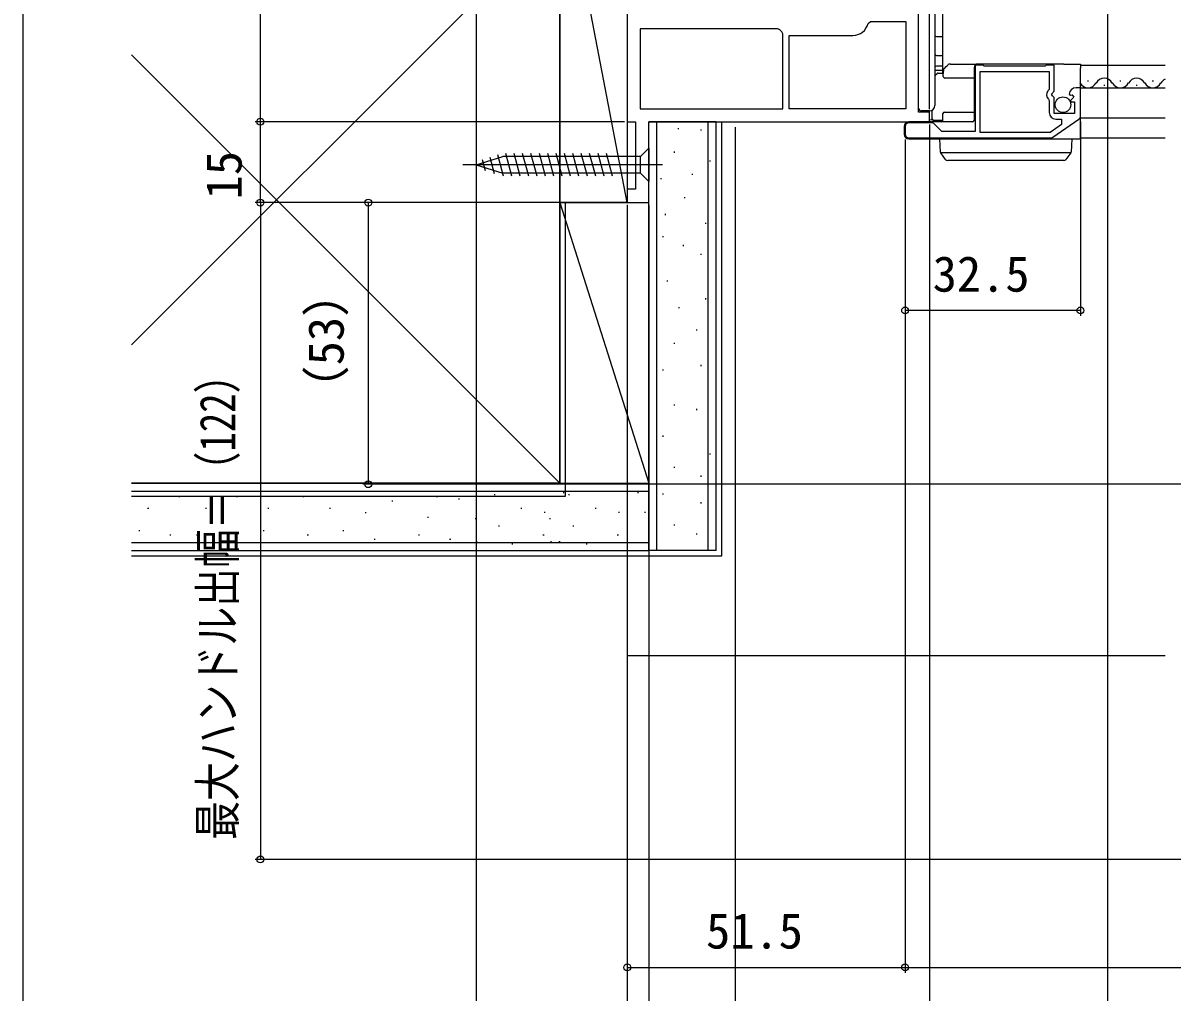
# Model space of a CAD drawing. Units: millimetres, scale not verified. Extents: x -525 to 525, y -783 to 778.
# Drawn here: x -525 to -311.9, y -642.3 to -462.6 of the extents above; entities that cross this region are included whole.
import ezdxf
from ezdxf.enums import TextEntityAlignment as Align

# ---------------------------------------------------------------- set-up
doc = ezdxf.new("R2010")
doc.units = ezdxf.units.MM
doc.header["$LTSCALE"] = 4
for name, color, linetype in [('0-3_YKK_11', 7, 'Continuous'), ('0-4_YKK_12', 2, 'Continuous'), ('0-5_YKK_13', 4, 'Continuous'), ('0-7_YKK_D', 6, 'Continuous'), ('0-8_YKK_ZWAK', 7, 'Continuous'), ('0-9_YSS_K', 3, 'Continuous'), ('0-A_YSS_KE', 3, 'Continuous')]:
    doc.layers.add(name, color=color, linetype=linetype)
doc.styles.add('ＭＳ ゴシック', font='')
doc.styles.get('ＭＳ ゴシック').set_extended_font_data('MS Gothic')

msp = doc.modelspace()

# ---------------------------------------------------------------- linework, layer by layer
at = {"layer": '0-3_YKK_11'}
for p, q in [((-356.59, -481.088), (-360.8, -481.088)), ((-334.119, -483.762), (-329.299, -480.397)), ((-361.5, -481.788), (-361.5, -483.188)), ((-360.8, -483.888), (-334.52, -483.888))]:
    msp.add_line(p, q, dxfattribs=at)
for points in [[(-413, -366.888), (-413, -427.488), (-441, -427.488), (-441, -430.888), (-439.1, -430.888), (-438.6, -430.388), (-438.1, -429.888), (-413, -429.888), (-413, -480.888), (-411.5, -480.888), (-411.5, -493.388), (-413, -493.388), (-413, -495.888), (-409, -495.888), (-409, -480.888), (-357, -480.888), (-357, -479.088), (-359, -479.088), (-359, -454.388), (-362.3, -454.388)], [(-368.381, -462.67), (-367.895, -462.288), (-361.4, -462.288), (-361.4, -478.488)], [(-384.711, -463.864), (-385.092, -463.688), (-410.6, -463.688), (-410.6, -478.488)], [(-410.6, -478.488), (-384.2, -478.488), (-384.2, -464.58), (-384.376, -464.199)], [(-361.4, -478.488), (-383, -478.488), (-383, -464.888), (-371.2, -464.888)], [(-331.099, -475.77), (-330.848, -475.981), (-330.529, -475.895), (-330.259, -476.364), (-330.836, -476.941), (-330.734, -477.188), (-330.1, -477.188), (-330.1, -479.388), (-333.9, -479.388), (-333.9, -476.388), (-334.2, -476.088), (-334.353, -475.759), (-333.9, -475.219), (-333.9, -470.388), (-335.227, -470.388), (-335.4, -470.488), (-335.573, -470.588), (-346.827, -470.588), (-347, -470.488), (-347.173, -470.388), (-348.5, -470.388), (-348.5, -482.688), (-354.7, -482.688), (-356.095, -481.293)], [(-334.615, -482.888), (-347.6, -482.888), (-347.6, -471.588), (-334.8, -471.588), (-334.8, -474.891), (-335.043, -475.181)], [(-329, -479.823), (-329, -474.588), (-329.805, -474.588)], [(-334.907, -476.73), (-334.8, -476.96), (-334.8, -479.188)], [(-333.6, -480.388), (-332.5, -480.388), (-332.5, -481.412), (-334.615, -482.888)]]:
    msp.add_lwpolyline(points, dxfattribs=at)
for centre, radius, start, end in [((-382.5, -461.988), 2.9, 220.32022, 229.67978), ((-371.2, -461.988), 2.9, 270.00001, 346.39104), ((-334.2, -475.888), 1.1, 139.99999, 229.99481), ((-329.805, -475.888), 1.3, 89.99998, 174.7841), ((-333.6, -479.188), 1.2, 180.00001, 269.99999), ((-360.8, -481.788), 0.7, 90.00001, 179.99999), ((-356.59, -481.788), 0.7, 45.00004, 90.00003), ((-329.7, -479.823), 0.7, 304.91937, 359.99998), ((-360.8, -483.188), 0.7, 180.00001, 269.99999), ((-334.52, -483.188), 0.7, 269.99992, 304.91935)]:
    msp.add_arc(centre, radius, start, end, dxfattribs=at)
at = {"layer": '0-4_YKK_12'}
for p, q in [((-329, -470.388), (-313.322, -470.388)), ((-329, -474.588), (-313.322, -474.588)), ((-327.7, -473.328), (-327.5, -473.328)), ((-324.7, -474.088), (-324.5, -474.088)), ((-321.7, -473.328), (-321.5, -473.328)), ((-318.7, -474.088), (-318.5, -474.088)), ((-315.7, -473.328), (-315.5, -473.328)), ((-329, -480.188), (-313.322, -480.188)), ((-329, -483.888), (-313.322, -483.888))]:
    msp.add_line(p, q, dxfattribs=at)
msp.add_lwpolyline([(-354.5, -471.888), (-354.5, -456.388), (-313.322, -456.388)], dxfattribs=at)
for centre, start, end in [((-324.6, -474.546), 29.20254, 150.79746), ((-318.6, -474.546), 29.20254, 150.79746), ((-312.6, -474.546), 114.84976, 150.79746), ((-327.6, -472.869), 209.20254, 330.79746), ((-321.6, -472.869), 209.20254, 330.79746), ((-315.6, -472.869), 209.20254, 330.79746)]:
    msp.add_arc(centre, 1.718, start, end, dxfattribs=at)
at = {"layer": '0-5_YKK_13'}
for p, q in [((-359, -477.888), (-359, -457.388)), ((-356, -457.388), (-356, -477.888)), ((-355.705, -465.093), (-354.5, -465.114)), ((-355.705, -468.593), (-354.5, -468.614)), ((-354.5, -470.562), (-355.705, -470.583)), ((-354.213, -470.994), (-353.894, -470.676)), ((-353.894, -470.676), (-353.612, -470.393)), ((-353.117, -470.188), (-348, -470.188)), ((-348.7, -470.888), (-348.7, -479.388)), ((-333.096, -470.188), (-348, -470.188)), ((-332.106, -470.188), (-333.096, -470.188)), ((-332.106, -470.188), (-329, -470.188)), ((-329, -470.188), (-329, -470.888)), ((-329, -474.588), (-329, -470.888)), ((-355.7, -471.388), (-356, -471.388)), ((-356, -472.316), (-355.584, -471.96)), ((-354.5, -471.388), (-355.7, -471.388)), ((-355.389, -471.888), (-354.421, -471.888)), ((-354.427, -472.485), (-354.418, -471.483)), ((-348.7, -472.788), (-354.127, -472.788)), ((-329, -479.388), (-329, -474.588)), ((-359, -478.388), (-359, -477.888)), ((-357, -478.888), (-358.5, -478.888)), ((-356.483, -480.39), (-356.497, -478.752)), ((-354.497, -480.59), (-354.487, -479.385)), ((-354.187, -479.088), (-348.7, -479.088)), ((-348.7, -479.388), (-348.7, -480.588)), ((-329, -480.488), (-329, -479.388)), ((-349, -480.888), (-360.8, -480.888)), ((-357, -480.887), (-357, -480.588)), ((-354.515, -480.688), (-356.183, -480.688)), ((-329, -483.928), (-329, -480.488)), ((-361.7, -481.788), (-361.7, -483.188)), ((-409, -485.788), (-410.55, -487.338)), ((-360.8, -484.088), (-334.481, -484.088)), ((-334.481, -484.088), (-329, -484.088)), ((-329, -484.088), (-329, -483.928)), ((-441, -488.888), (-436.084, -487.338)), ((-439.304, -489.999), (-439.853, -487.949)), ((-437.608, -490.534), (-438.421, -487.498)), ((-435.933, -490.988), (-436.989, -487.046)), ((-410.55, -487.338), (-436.084, -487.338)), ((-434.38, -490.988), (-435.506, -486.788)), ((-432.827, -490.988), (-433.953, -486.788)), ((-431.274, -490.988), (-432.4, -486.788)), ((-429.721, -490.988), (-430.847, -486.788)), ((-428.169, -490.988), (-429.294, -486.788)), ((-426.616, -490.988), (-427.741, -486.788)), ((-425.063, -490.988), (-426.188, -486.788)), ((-423.51, -490.988), (-424.635, -486.788)), ((-421.957, -490.988), (-423.082, -486.788)), ((-420.404, -490.988), (-421.529, -486.788)), ((-418.851, -490.988), (-419.976, -486.788)), ((-417.298, -490.988), (-418.424, -486.788)), ((-415.745, -490.988), (-416.871, -486.788)), ((-354.934, -486.591), (-330.766, -486.591)), ((-354.884, -486.677), (-354.895, -486.661)), ((-354.005, -487.882), (-354.884, -486.677)), ((-332.099, -488.088), (-332.503, -488.088)), ((-330.816, -486.677), (-331.695, -487.882)), ((-330.805, -486.661), (-330.816, -486.677)), ((-406.5, -488.888), (-443.5, -488.888)), ((-441, -488.888), (-436.084, -490.438)), ((-441, -488.888), (-436.084, -490.438)), ((-410.55, -490.438), (-436.084, -490.438))]:
    msp.add_line(p, q, dxfattribs=at)
for points in [[(-356.433, -480.553), (-357, -480.588), (-357, -480.288), (-357, -478.888)], [(-409, -485.788), (-409, -491.988), (-410.55, -490.438), (-410.55, -487.338)], [(-354.952, -486.503), (-355.1, -484.088), (-354.102, -484.088), (-331.598, -484.088), (-330.6, -484.088), (-330.748, -486.503)], [(-332.503, -488.088), (-353.197, -488.088), (-353.601, -488.088)]]:
    msp.add_lwpolyline(points, dxfattribs=at)
msp.add_circle((-332.25, -477.739), 1.45, dxfattribs=at)
for centre, radius, start, end in [((-355.7, -464.793), 0.3, 180, 269), ((-355.7, -468.293), 0.3, 180, 269), ((-355.7, -470.883), 0.3, 91, 180), ((-353.718, -471.489), 0.7, 135, 179.5), ((-353.117, -470.888), 0.7, 90, 135), ((-348, -470.888), 0.7, 90, 180), ((-355.389, -472.188), 0.3, 90, 130.60129), ((-354.127, -472.488), 0.3, 179.5, 270), ((-358.5, -478.388), 0.5, 180, 270), ((-357, -477.888), 1, 270, 0), ((-354.187, -479.388), 0.3, 90, 179.5), ((-354.187, -479.388), 0.3, 90, 179.5), ((-360.8, -481.788), 0.9, 90, 180), ((-356.183, -480.388), 0.3, 180.5, 270), ((-354.797, -480.588), 0.3, 270, 359.5), ((-349, -480.588), 0.3, 270, 0), ((-360.8, -483.188), 0.9, 180, 270), ((-354.653, -486.485), 0.3, 183.5, 216.09486), ((-353.601, -487.588), 0.5, 216.09486, 270), ((-332.099, -487.588), 0.5, 270, 323.90514), ((-331.047, -486.485), 0.3, 323.90514, 356.5)]:
    msp.add_arc(centre, radius, start, end, dxfattribs=at)
at = {"layer": '0-7_YKK_D'}
for p, q in [((-357, -478.588), (-357, -234.888)), ((-357, -478.588), (-357, -234.888)), ((-481, -480.888), (-481, -430.888)), ((-441, -431.388), (-441, -758.7)), ((-324, -450.388), (-324, -678.7)), ((-413.5, -480.888), (-482, -480.888)), ((-413.5, -480.888), (-482, -480.888)), ((-481, -495.888), (-481, -480.888)), ((-357, -481.388), (-357, -678.7)), ((-357, -481.388), (-357, -678.7)), ((-357, -481.388), (-357, -658.7)), ((-329, -480.823), (-329, -516.888)), ((-393, -481.888), (-393, -738.7)), ((-393, -481.888), (-393, -738.7)), ((-361.5, -484.188), (-361.5, -638.7)), ((-361.5, -484.188), (-361.5, -638.7)), ((-361.5, -484.188), (-361.5, -516.888)), ((-413.5, -495.888), (-482, -495.888)), ((-413.5, -495.888), (-482, -495.888)), ((-481, -495.888), (-481, -617.7)), ((-413.5, -495.888), (-462, -495.888)), ((-461, -495.888), (-461, -548.105)), ((-413, -496.288), (-413, -698.7)), ((-413, -496.288), (-413, -758.7)), ((-413, -496.288), (-413, -738.7)), ((-413, -496.288), (-413, -758.7)), ((-413, -496.288), (-413, -678.7)), ((-413, -496.288), (-413, -638.7)), ((-409, -496.388), (-409, -678.7)), ((-409, -496.388), (-409, -678.7)), ((-329, -515.888), (-361.5, -515.888)), ((-290.362, -548.105), (-462, -548.105)), ((-272.967, -617.7), (-482, -617.7)), ((-413, -637.7), (-361.5, -637.7)), ((-361.5, -637.7), (-111.5, -637.7))]:
    msp.add_line(p, q, dxfattribs=at)
for centre in [(-481, -480.888), (-481, -480.888), (-481, -495.888), (-481, -495.888), (-461, -495.888), (-361.5, -515.888), (-329, -515.888), (-461, -548.105), (-481, -617.7), (-413, -637.7), (-361.5, -637.7), (-361.5, -637.7)]:
    msp.add_circle(centre, 0.637, dxfattribs=at)
at = {"layer": '0-8_YKK_ZWAK'}
msp.add_line((-525, 747.3), (-525, -782.7), dxfattribs=at)
at = {"layer": '0-9_YSS_K'}
for p, q in [((-413, -495.888), (-425.501, -430.888)), ((-425.503, -442.888), (-504.893, -522.278)), ((-425.503, -547.888), (-504.893, -468.498)), ((-407.503, -560.388), (-407.503, -480.888)), ((-398.003, -560.388), (-398.003, -480.888)), ((-395.503, -561.388), (-395.503, -480.888)), ((-403.555, -482.08), (-403.555, -482.279)), ((-399.344, -482.307), (-399.344, -482.507)), ((-404.289, -486.427), (-404.289, -486.627)), ((-397.695, -488.076), (-397.695, -488.276)), ((-406.783, -491.369), (-406.783, -491.569)), ((-400.992, -490.548), (-400.992, -490.748)), ((-425.503, -495.888), (-409.003, -495.888)), ((-425.503, -547.888), (-425.503, -495.888)), ((-425.503, -495.888), (-409.003, -547.888)), ((-409.003, -547.888), (-409.003, -495.439)), ((-402.385, -494.877), (-402.385, -495.077)), ((-398.098, -494.687), (-398.098, -494.887)), ((-406.004, -497.995), (-406.004, -498.195)), ((-398.519, -499.614), (-398.519, -499.814)), ((-406.437, -502.087), (-406.437, -502.287)), ((-402.64, -503.735), (-402.64, -503.935)), ((-399.344, -505.383), (-399.344, -505.583)), ((-405.613, -510.328), (-405.613, -510.528)), ((-398.519, -513.625), (-398.519, -513.825)), ((-403.464, -515.273), (-403.464, -515.473)), ((-400.168, -519.394), (-400.168, -519.594)), ((-404.289, -521.866), (-404.289, -522.066)), ((-399.344, -525.987), (-399.344, -526.187)), ((-406.437, -526.811), (-406.437, -527.011)), ((-404.289, -533.336), (-404.289, -533.536)), ((-400.168, -534.16), (-400.168, -534.36)), ((-406.437, -539.105), (-406.437, -539.305)), ((-397.695, -542.402), (-397.695, -542.602)), ((-404.289, -544.874), (-404.289, -545.074)), ((-399.344, -546.522), (-399.344, -546.722)), ((-504.893, -549.388), (-409.003, -549.388)), ((-425.503, -547.888), (-409.003, -547.888)), ((-424.686, -549.717), (-424.886, -549.717)), ((-410.913, -549.717), (-411.113, -549.717)), ((-406.437, -549.819), (-406.437, -550.019)), ((-495.934, -550.453), (-496.134, -550.453)), ((-485.22, -550.453), (-485.42, -550.453)), ((-472.926, -550.453), (-473.126, -550.453)), ((-456.443, -551.278), (-456.643, -551.278)), ((-448.201, -550.453), (-448.401, -550.453)), ((-444.11, -550.887), (-444.31, -550.887)), ((-437.484, -550.107), (-437.684, -550.107)), ((-423.711, -550.107), (-423.911, -550.107)), ((-399.344, -551.467), (-399.344, -551.667)), ((-501.703, -552.602), (-501.903, -552.602)), ((-490.989, -552.602), (-491.189, -552.602)), ((-479.451, -552.602), (-479.651, -552.602)), ((-467.981, -552.602), (-468.181, -552.602)), ((-461.388, -553.426), (-461.588, -553.426)), ((-432.542, -552.602), (-432.742, -552.602)), ((-428.194, -553.336), (-428.394, -553.336)), ((-418.77, -552.602), (-418.969, -552.602)), ((-414.422, -553.336), (-414.621, -553.336)), ((-409.619, -553.336), (-409.819, -553.336)), ((-449.85, -554.25), (-450.05, -554.25)), ((-440.992, -554.505), (-441.192, -554.505)), ((-436.663, -555.898), (-436.863, -555.898)), ((-427.219, -554.505), (-427.419, -554.505)), ((-422.89, -555.898), (-423.09, -555.898)), ((-404.289, -555.588), (-404.289, -555.788)), ((-503.351, -556.723), (-503.551, -556.723)), ((-497.582, -557.547), (-497.782, -557.547)), ((-492.637, -557.547), (-492.837, -557.547)), ((-480.275, -556.723), (-480.475, -556.723)), ((-472.102, -557.547), (-472.302, -557.547)), ((-465.509, -556.723), (-465.709, -556.723)), ((-459.74, -558.371), (-459.94, -558.371)), ((-451.498, -557.547), (-451.698, -557.547)), ((-445.729, -558.371), (-445.929, -558.371)), ((-428.422, -557.547), (-428.622, -557.547)), ((-414.649, -557.547), (-414.849, -557.547)), ((-400.168, -557.237), (-400.168, -557.437)), ((-504.893, -558.888), (-409.003, -558.888)), ((-488.517, -559.195), (-488.717, -559.195)), ((-440.802, -558.793), (-441.002, -558.793)), ((-434.191, -559.195), (-434.391, -559.195)), ((-427.029, -558.793), (-427.229, -558.793)), ((-425.466, -558.793), (-425.666, -558.793)), ((-420.418, -559.195), (-420.618, -559.195)), ((-413.003, -560.388), (-413.003, -579.888)), ((-504.893, -561.388), (-395.503, -561.388)), ((-413.003, -579.888), (-313.322, -579.888))]:
    msp.add_line(p, q, dxfattribs=at)
msp.add_lwpolyline([(-425.501, -495.888), (-425.501, -430.888), (-413.001, -430.888), (-413, -495.888)], close=True, dxfattribs=at)
at = {"layer": '0-A_YSS_KE'}
for p, q in [((-409.003, -560.388), (-409.003, -480.888)), ((-396.503, -480.888), (-409.003, -480.888)), ((-396.503, -560.388), (-396.503, -480.888)), ((-424.503, -495.888), (-424.503, -550.388)), ((-504.893, -547.888), (-409.003, -547.888)), ((-409.003, -560.388), (-409.003, -547.888)), ((-424.503, -550.388), (-504.893, -550.388)), ((-504.893, -560.388), (-409.003, -560.388)), ((-396.503, -560.388), (-409.003, -560.388))]:
    msp.add_line(p, q, dxfattribs=at)
msp.add_lwpolyline([(-504.893, -442.888), (-425.503, -442.888), (-425.503, -547.888), (-504.893, -547.888)], dxfattribs=at)

# ---------------------------------------------------------------- texts
at = {"layer": '0-7_YKK_D', "style": 'ＭＳ ゴシック'}
for s, p in [('15', (-482.5, -495.291)), ('（53）', (-463.574, -535.062))]:
    msp.add_text(s, height=6.598, rotation=90, dxfattribs=at).set_placement(p, align=Align.BOTTOM_LEFT)
for s, p in [('32.5', (-356.398, -514.388)), ('51.5', (-398.398, -636.2))]:
    msp.add_text(s, height=6.598, dxfattribs=at).set_placement(p, align=Align.BOTTOM_LEFT)
at = {"layer": '0-7_YKK_D', "style": 'ＭＳ ゴシック', "width": 0.8}
msp.add_text('最大ハンドル出幅＝（122）', height=6.598, rotation=90, dxfattribs=at).set_placement((-483.676, -614.046), align=Align.BOTTOM_LEFT)

doc.saveas('drawing.dxf')
